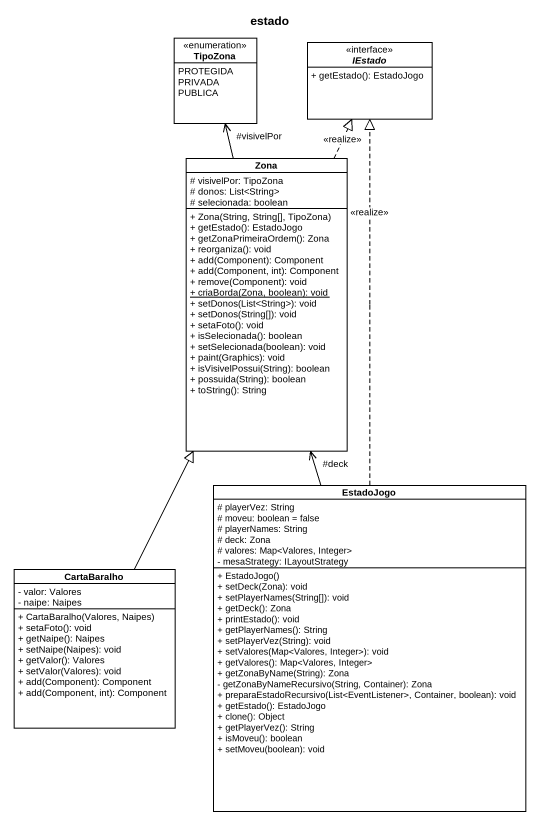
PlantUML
@startuml
title estado
hide circle
hide empty members
skinparam classAttributeIconSize 0
enum TipoZona {
  PROTEGIDA
  PRIVADA
  PUBLICA
}
interface IEstado <<interface>> {
  + getEstado(): EstadoJogo
}
class Zona {
  # visivelPor: TipoZona
  # donos: List<String>
  # selecionada: boolean
  + Zona(String, String[], TipoZona)
  + getEstado(): EstadoJogo
  + getZonaPrimeiraOrdem(): Zona
  + reorganiza(): void
  + add(Component): Component
  + add(Component, int): Component
  + remove(Component): void
  {static} + criaBorda(Zona, boolean): void
  + setDonos(List<String>): void
  + setDonos(String[]): void
  + setaFoto(): void
  + isSelecionada(): boolean
  + setSelecionada(boolean): void
  + paint(Graphics): void
  + isVisivelPossui(String): boolean
  + possuida(String): boolean
  + toString(): String
}
class EstadoJogo {
  # playerVez: String
  # moveu: boolean = false
  # playerNames: String
  # deck: Zona
  # valores: Map<Valores, Integer>
  - mesaStrategy: ILayoutStrategy
  + EstadoJogo()
  + setDeck(Zona): void
  + setPlayerNames(String[]): void
  + getDeck(): Zona
  + printEstado(): void
  + getPlayerNames(): String
  + setPlayerVez(String): void
  + setValores(Map<Valores, Integer>): void
  + getValores(): Map<Valores, Integer>
  + getZonaByName(String): Zona
  - getZonaByNameRecursivo(String, Container): Zona
  + preparaEstadoRecursivo(List<EventListener>, Container, boolean): void
  + getEstado(): EstadoJogo
  + clone(): Object
  + getPlayerVez(): String
  + isMoveu(): boolean
  + setMoveu(boolean): void
}
class CartaBaralho {
  - valor: Valores
  - naipe: Naipes
  + CartaBaralho(Valores, Naipes)
  + setaFoto(): void
  + getNaipe(): Naipes
  + setNaipe(Naipes): void
  + getValor(): Valores
  + setValor(Valores): void
  + add(Component): Component
  + add(Component, int): Component
}
Zona -up-> "#visivelPor" TipoZona
Zona .up.|> IEstado : <<realize>>
EstadoJogo .up.|> IEstado : <<realize>>
EstadoJogo -up-> "#deck" Zona
CartaBaralho -up-|> Zona
@enduml
